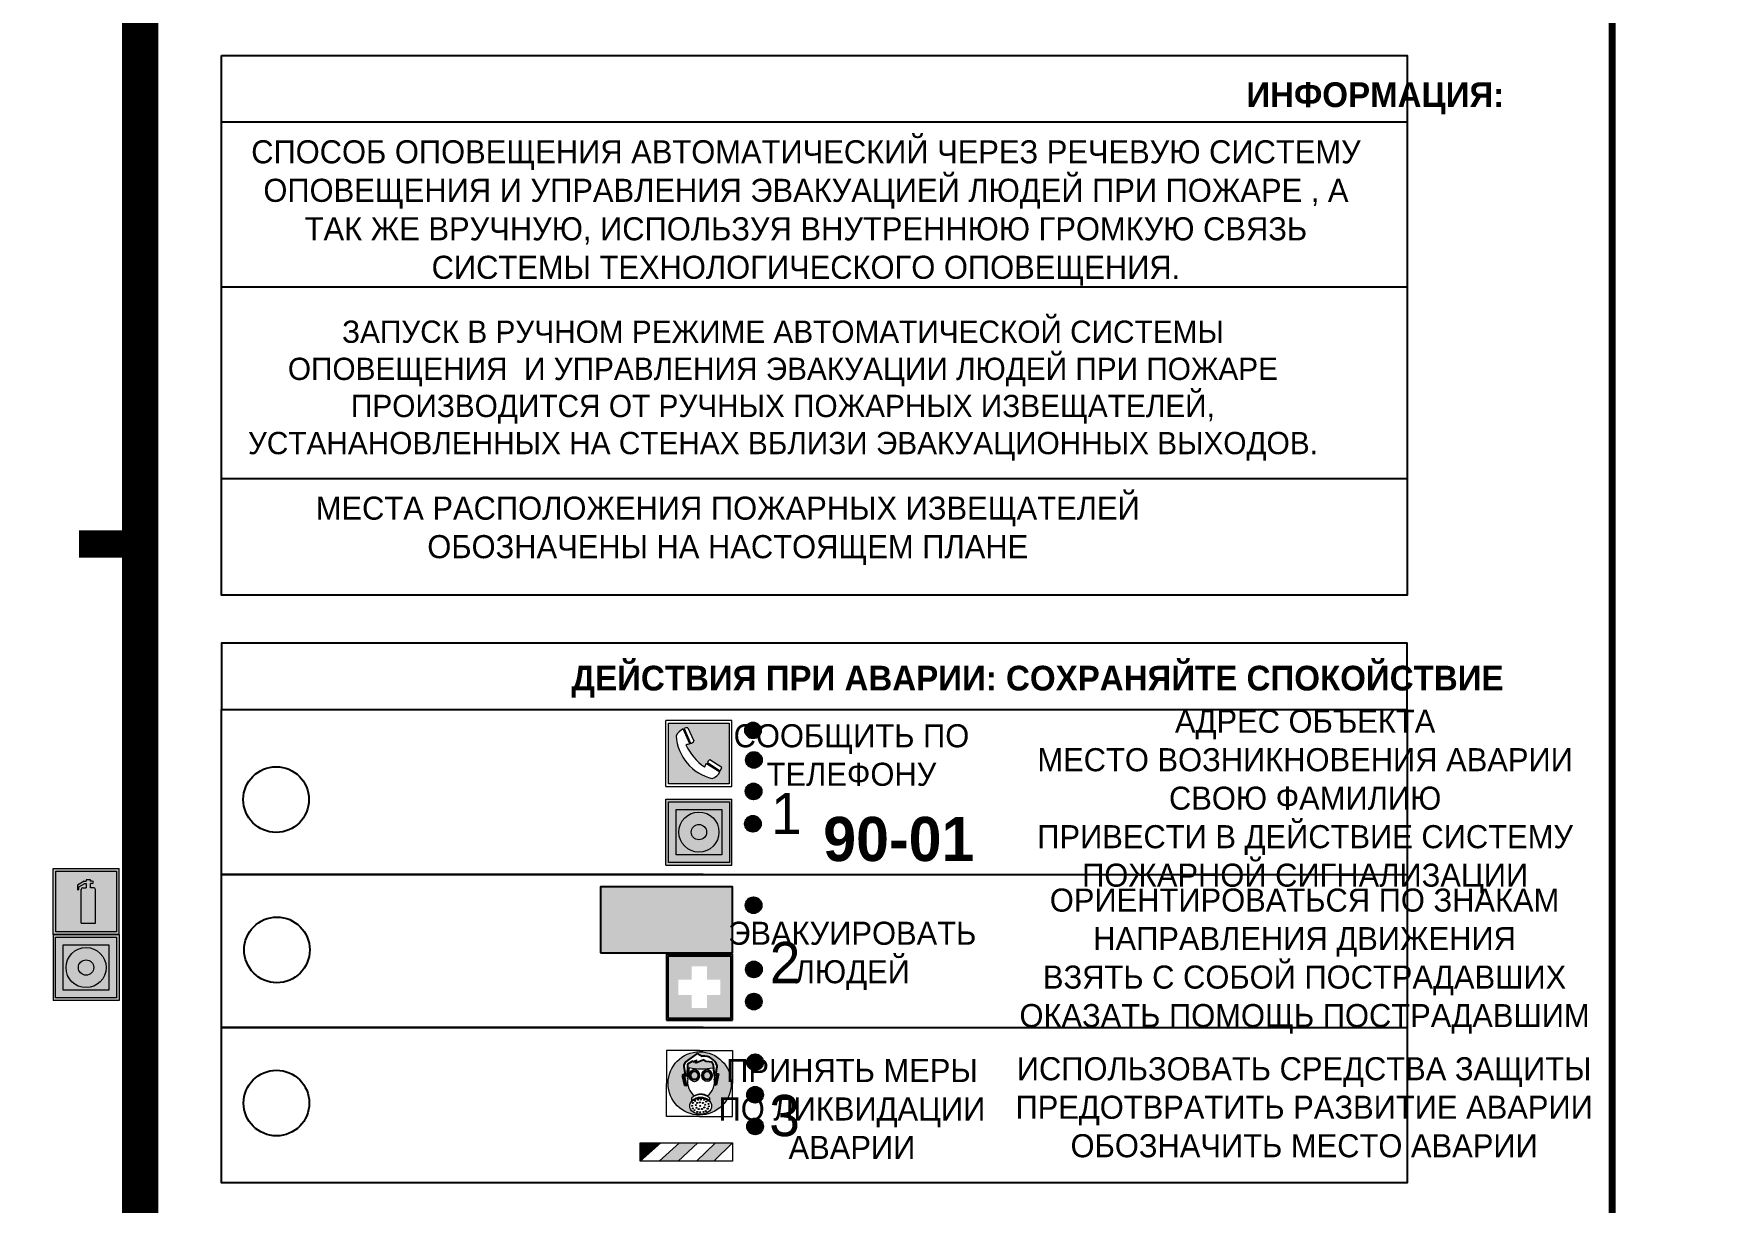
# Model space of a CAD drawing. Header units: millimetres. Extents: x 13114 to 67229, y 22859 to 38520.
# Drawn here: x 17675.6 to 17881.3, y 24774.5 to 24916.2 of the extents above; entities that cross this region are included whole.
import ezdxf

# ---------------------------------------------------------------- set-up
doc = ezdxf.new("R2010")
doc.units = ezdxf.units.MM
doc.styles.add('обычный', font='arial.ttf')

# ---------------------------------------------------------------- blocks, each defined once
blk = doc.blocks.new('A$C38D26F80')
h = blk.add_hatch(color=5)
h.dxf.hatch_style = 1
h.paths.add_polyline_path([(-8.77, -4.48, 1), (-0.19, -4.48, 1)])
h.paths.add_polyline_path([(-6.75, -3.58), (-6.75, -3.31), (-6.62, -3.22), (-6.5, -3.22), (-6.42, -3.3), (-6.39, -3.28), (-6.59, -2.23), (-6.59, -2.01), (-6.38, -1.58), (-4.76, -0.4), (-4.13, -0.79, -0.362848), (-2.1, -2.1, -0.201049), (-2.17, -2.48, 0.085434), (-2.26, -3.13), (-1.9, -3.16), (-2.25, -4.7), (-2.4, -4.59), (-2.43, -4.34), (-2.36, -4.34), (-2.14, -3.34), (-2.47, -3.42), (-2.58, -1.95), (-2.77, -1.58), (-3.58, -1.52), (-3.92, -1.26), (-5.05, -1.73), (-4.87, -1.39), (-5.41, -1.6), (-5.41, -1.46), (-6.13, -1.87), (-6.18, -3.5), (-6.56, -3.47), (-6.37, -4.59), (-6.16, -4.43), (-6.16, -4.66), (-6.36, -4.79), (-6.37, -4.8), (-6.51, -4.76)], flags=16)
h.paths.add_polyline_path([(-6.51, -4.76), (-6.36, -4.79), (-6.37, -4.8)], flags=0)
h.paths.add_polyline_path([(-5.92, -2.34, 0.089508), (-2.67, -2.35), (-2.48, -3.88, -0.268602), (-3.4, -6.18, 0.262449), (-5.2, -6.18, -0.268602), (-6.11, -3.88)], flags=16)
edge = h.paths.add_edge_path(flags=16)
edge.add_ellipse((-5.19, -3.41), major_axis=(0, 0.842), ratio=0.848992, start_angle=0, end_angle=360)
edge = h.paths.add_edge_path(flags=0)
edge.add_ellipse((-5.19, -3.39), major_axis=(0, 0.665), ratio=0.853798, start_angle=0, end_angle=360)
edge = h.paths.add_edge_path(flags=0)
edge.add_ellipse((-5.19, -3.4), major_axis=(0, 0.528), ratio=0.864094, start_angle=0, end_angle=360)
edge = h.paths.add_edge_path(flags=16)
edge.add_ellipse((-3.47, -3.4), major_axis=(0, 0.842), ratio=0.848992, start_angle=0, end_angle=360)
h.paths.add_polyline_path([(-3.13, -6.45), (-3.13, -6.84, 0.383174), (-5.57, -6.85), (-5.57, -6.49, -0.369952)], flags=16)
edge = h.paths.add_edge_path(flags=0)
edge.add_ellipse((-3.47, -3.39), major_axis=(0, 0.665), ratio=0.853798, start_angle=0, end_angle=360)
edge = h.paths.add_edge_path(flags=0)
edge.add_ellipse((-3.47, -3.4), major_axis=(0, 0.528), ratio=0.864094, start_angle=0, end_angle=360)
edge = h.paths.add_edge_path(flags=16)
edge.add_ellipse((-4.34, -7.57), major_axis=(-1.48, 0), ratio=0.744955, start_angle=0, end_angle=360)
h.paths.add_polyline_path([(-5.01, -6.85, -1), (-5.15, -6.85, -1)], flags=0)
h.paths.add_polyline_path([(-5.33, -7.14, -1), (-5.47, -7.14, -1)], flags=0)
h.paths.add_polyline_path([(-4.61, -6.71, -1), (-4.74, -6.71, -1)], flags=16)
h.paths.add_polyline_path([(-5.43, -7.51, -1), (-5.57, -7.51, -1)], flags=0)
h.paths.add_polyline_path([(-4.26, -6.67, -1), (-4.4, -6.67, -1)], flags=16)
h.paths.add_polyline_path([(-4.74, -7.14, -1), (-4.88, -7.14, -1)], flags=0)
h.paths.add_polyline_path([(-4.93, -7.43, -1), (-5.07, -7.43, -1)], flags=0)
h.paths.add_polyline_path([(-4.41, -7.07, -1), (-4.54, -7.07, -1)], flags=0)
h.paths.add_polyline_path([(-5.33, -7.87, -1), (-5.46, -7.87, -1)], flags=0)
h.paths.add_polyline_path([(-3.8, -6.71, -1), (-3.94, -6.71, -1)], flags=16)
h.paths.add_polyline_path([(-4.85, -7.78, -1), (-4.98, -7.78, -1)], flags=0)
h.paths.add_polyline_path([(-3.96, -7.14, -1), (-4.1, -7.14, -1)], flags=0)
h.paths.add_polyline_path([(-4.33, -7.53, -1), (-4.47, -7.53, -1)], flags=0)
h.paths.add_polyline_path([(-5.09, -8.12, -1), (-5.23, -8.12, -1)], flags=0)
h.paths.add_polyline_path([(-3.5, -6.94, -1), (-3.64, -6.94, -1)], flags=0)
h.paths.add_polyline_path([(-4.54, -7.97, -1), (-4.68, -7.97, -1)], flags=0)
h.paths.add_polyline_path([(-3.66, -7.39, -1), (-3.8, -7.39, -1)], flags=0)
h.paths.add_polyline_path([(-4.73, -8.35, -1), (-4.86, -8.35, -1)], flags=0)
h.paths.add_polyline_path([(-4.09, -7.96, -1), (-4.23, -7.96, -1)], flags=0)
h.paths.add_polyline_path([(-3.77, -7.74, -1), (-3.91, -7.74, -1)], flags=0)
h.paths.add_polyline_path([(-3.22, -7.27, -1), (-3.35, -7.27, -1)], flags=0)
h.paths.add_polyline_path([(-4.34, -8.4, -1), (-4.47, -8.4, -1)], flags=0)
h.paths.add_polyline_path([(-3.16, -7.61, -1), (-3.3, -7.61, -1)], flags=0)
h.paths.add_polyline_path([(-3.9, -8.35, -1), (-4.04, -8.35, -1)], flags=0)
h.paths.add_polyline_path([(-3.32, -7.91, -1), (-3.46, -7.91, -1)], flags=0)
h.paths.add_polyline_path([(-3.55, -8.23, -1), (-3.69, -8.23, -1)], flags=0)
at = {"color": 5, "lineweight": 5}
for p, q in [((-4.48, 0), (-8.96, 0)), ((-8.96, 0), (-8.96, -4.48)), ((-4.48, 0), (0, 0)), ((0, 0), (0, -4.48)), ((-6.59, -2.01), (-6.38, -1.58)), ((-6.59, -2.23), (-6.59, -2.01)), ((-6.39, -3.28), (-6.59, -2.23)), ((-6.38, -1.58), (-4.76, -0.4)), ((-6.13, -1.87), (-6.18, -3.5)), ((-5.41, -1.46), (-6.13, -1.87)), ((-4.87, -1.39), (-5.41, -1.6)), ((-5.41, -1.6), (-5.41, -1.46)), ((-3.92, -1.26), (-5.05, -1.73)), ((-5.05, -1.73), (-4.87, -1.39)), ((-4.76, -0.4), (-4.13, -0.79)), ((-3.58, -1.52), (-3.92, -1.26)), ((-2.77, -1.58), (-3.58, -1.52)), ((-2.58, -1.95), (-2.77, -1.58)), ((-2.47, -3.42), (-2.58, -1.95)), ((-8.96, -8.96), (-8.96, -4.48)), ((-6.75, -3.31), (-6.62, -3.22)), ((-6.75, -3.58), (-6.75, -3.31)), ((-6.51, -4.76), (-6.75, -3.58)), ((-6.62, -3.22), (-6.5, -3.22)), ((-6.18, -3.5), (-6.56, -3.47)), ((-6.56, -3.47), (-6.37, -4.59)), ((-6.5, -3.22), (-6.42, -3.3)), ((-6.42, -3.3), (-6.39, -3.28)), ((-6.37, -4.59), (-6.16, -4.43)), ((-6.16, -4.43), (-6.16, -4.66)), ((-5.92, -2.34), (-6.11, -3.88)), ((-2.67, -2.34), (-2.48, -3.88)), ((-2.14, -3.34), (-2.47, -3.42)), ((-2.43, -4.34), (-2.4, -4.59)), ((-2.43, -4.34), (-2.36, -4.34)), ((-2.4, -4.59), (-2.25, -4.7)), ((-2.36, -4.34), (-2.14, -3.34)), ((-1.9, -3.16), (-2.26, -3.13)), ((-2.25, -4.7), (-1.9, -3.16)), ((0, -8.96), (0, -4.48)), ((-6.37, -4.8), (-6.51, -4.76)), ((-6.16, -4.66), (-6.37, -4.8)), ((-5.57, -6.49), (-5.57, -6.85)), ((-3.13, -6.45), (-3.13, -6.84)), ((-4.48, -8.96), (-8.96, -8.96)), ((-4.48, -8.96), (0, -8.96))]:
    blk.add_line(p, q, dxfattribs=at)
at = {"color": 5}
for p, q in [((-6.59, -2.01), (-6.38, -1.58)), ((-6.59, -2.23), (-6.59, -2.01)), ((-6.39, -3.28), (-6.59, -2.23)), ((-6.38, -1.58), (-4.76, -0.4)), ((-6.13, -1.87), (-6.18, -3.5)), ((-5.41, -1.46), (-6.13, -1.87)), ((-4.87, -1.39), (-5.41, -1.6)), ((-5.41, -1.6), (-5.41, -1.46)), ((-3.92, -1.26), (-5.05, -1.73)), ((-5.05, -1.73), (-4.87, -1.39)), ((-4.76, -0.4), (-4.13, -0.79)), ((-3.58, -1.52), (-3.92, -1.26)), ((-2.77, -1.58), (-3.58, -1.52)), ((-2.58, -1.95), (-2.77, -1.58)), ((-2.47, -3.42), (-2.58, -1.95)), ((-6.75, -3.31), (-6.62, -3.22)), ((-6.75, -3.58), (-6.75, -3.31)), ((-6.51, -4.76), (-6.75, -3.58)), ((-6.62, -3.22), (-6.5, -3.22)), ((-6.18, -3.5), (-6.56, -3.47)), ((-6.56, -3.47), (-6.37, -4.59)), ((-6.5, -3.22), (-6.42, -3.3)), ((-6.42, -3.3), (-6.39, -3.28)), ((-6.37, -4.59), (-6.16, -4.43)), ((-6.16, -4.43), (-6.16, -4.66)), ((-2.14, -3.34), (-2.47, -3.42)), ((-2.4, -4.59), (-2.43, -4.34)), ((-2.43, -4.34), (-2.36, -4.34)), ((-2.25, -4.7), (-2.4, -4.59)), ((-2.36, -4.34), (-2.14, -3.34)), ((-2.26, -3.13), (-1.9, -3.16)), ((-1.9, -3.16), (-2.25, -4.7)), ((-6.37, -4.8), (-6.51, -4.76)), ((-6.36, -4.79), (-6.51, -4.76)), ((-6.16, -4.66), (-6.37, -4.8)), ((-6.16, -4.66), (-6.36, -4.79))]:
    blk.add_line(p, q, dxfattribs=at)
at = {"color": 5, "lineweight": 5}
for centre, radius in [((-4.48, -4.48), 4.29), ((-5.08, -6.85), 0.0678), ((-4.67, -6.71), 0.0678), ((-4.33, -6.67), 0.0678), ((-3.87, -6.71), 0.0678), ((-3.57, -6.94), 0.0678), ((-5.5, -7.51), 0.0678), ((-5.4, -7.14), 0.0678), ((-5.4, -7.87), 0.0678), ((-5.16, -8.12), 0.0678), ((-5, -7.43), 0.0678), ((-4.91, -7.78), 0.0678), ((-4.81, -7.14), 0.0678), ((-4.79, -8.35), 0.0678), ((-4.61, -7.97), 0.0678), ((-4.47, -7.07), 0.0678), ((-4.4, -7.53), 0.0678), ((-4.4, -8.4), 0.0678), ((-4.16, -7.96), 0.0678), ((-4.03, -7.14), 0.0678), ((-3.97, -8.35), 0.0678), ((-3.84, -7.74), 0.0678), ((-3.73, -7.39), 0.0678), ((-3.62, -8.23), 0.0678), ((-3.39, -7.91), 0.0678), ((-3.28, -7.27), 0.0678), ((-3.23, -7.61), 0.0678)]:
    blk.add_circle(centre, radius, dxfattribs=at)
at = {"color": 5}
for centre, radius, start, end in [((-3.89, -2.66), 1.88, 17.387, 97.1599), ((-2.6, -2.2), 0.511, 326.3906, 11.8614), ((-0.35, -3.07), 1.91, 162.2553, 181.7878)]:
    blk.add_arc(centre, radius, start, end, dxfattribs=at)
at = {"color": 5, "lineweight": 5}
for centre, radius, start, end in [((-2.6, -2.2), 0.513, 326.4781, 11.7739), ((-3.66, -4.24), 2.47, 171.573, 231.7124), ((-4.28, 6.66), 9.15, 259.6987, 280.1569), ((-4.93, -4.24), 2.47, 308.2876, 8.427), ((-0.47, -3.05), 1.79, 161.5846, 182.4584), ((-4.33, -7.88), 1.87, 50.358, 131.5662), ((-4.34, -8.2), 1.82, 48.4943, 132.3565), ((-4.3, -7.78), 1.83, 60.5889, 119.4111)]:
    blk.add_arc(centre, radius, start, end, dxfattribs=at)
for centre, major_axis, ratio in [((-5.19, -3.41), (0, 0.842), 0.848992), ((-5.19, -3.39), (0, 0.665), 0.853798), ((-5.19, -3.4), (0, 0.528), 0.864094), ((-3.47, -3.4), (0, 0.842), 0.848992), ((-3.47, -3.39), (0, 0.665), 0.853798), ((-3.47, -3.4), (0, 0.528), 0.864094), ((-4.34, -7.57), (-1.48, 0), 0.744955)]:
    blk.add_ellipse(centre, major_axis=major_axis, ratio=ratio, dxfattribs=at)
blk = doc.blocks.new('A$C47DD6509')
at = {"lineweight": 5}
for points in [[(-8.69, 0), (-11.19, 0), (-11.19, -2.22)], [(-4.22, 0), (-6.45, 0), (-8.91, -2.22), (-6.61, -2.22)], [(0, 0), (-2.09, 0), (-4.36, -2.22), (-2.29, -2.22)]]:
    blk.add_hatch(color=242, dxfattribs=at).paths.add_polyline_path(points)
at = {"color": 242, "lineweight": 5}
for p, q in [((-11.19, -2.22), (-8.69, 0)), ((-11.19, -2.22), (-11.19, 0)), ((-11.19, 0), (-8.69, 0)), ((-11.19, 0), (0, 0)), ((-8.91, -2.22), (-6.45, 0)), ((-6.61, -2.22), (-4.22, 0)), ((-4.36, -2.22), (-2.09, 0)), ((-2.29, -2.22), (0, 0)), ((0, 0), (0, -2.22)), ((0, -2.22), (-11.19, -2.22))]:
    blk.add_line(p, q, dxfattribs=at)
blk = doc.blocks.new('A$C32E8229D')
at = {"true_color": 0xffffff}
blk.add_hatch(color=7, dxfattribs=at).paths.add_polyline_path([(0, 0), (0, -8), (16, -8), (16, 0)])
h = blk.add_hatch(color=126)
h.paths.add_polyline_path([(0.2, -0.2), (15.8, -0.2), (15.8, -7.8), (0.2, -7.8)])
h.paths.add_polyline_path([(13.49, -2.05), (12.08, -2.05), (11.37, -2.63, 0.162397), (11.29, -2.84), (11.29, -3.63), (10.35, -3.63), (10.35, -4.05), (11.68, -4.05), (11.68, -3.48), (12.26, -4.28), (11.29, -5.1), (11.29, -6.78), (11.85, -6.78), (11.85, -5.44), (12.8, -4.64), (12.8, -5.94), (14.46, -5.94), (14.46, -5.39), (13.45, -5.39), (13.45, -3.97), (12.46, -2.59), (13.15, -2.59), (13.69, -3.34), (14.18, -3)], flags=16)
h.paths.add_polyline_path([(10.74, -1.82, 1), (11.8, -1.82, 1)], flags=16)
h.paths.add_polyline_path([(9.39, -3.59), (5.99, -3.59), (6.56, -3.03), (5.91, -3.03), (5.1, -3.83), (5.91, -4.64), (6.56, -4.64), (5.99, -4.09), (9.39, -4.09)], flags=16)
h.paths.add_polyline_path([(4.29, -1.08), (1.72, -1.08), (1.72, -6.6), (4.29, -6.6)], flags=16)
at = {"color": 126}
blk.add_lwpolyline([(16, -8), (0, -8), (0, 0), (16, 0)], close=True, dxfattribs=at)
blk = doc.blocks.new('A$C18900ED3')
h = blk.add_hatch(color=126)
h.paths.add_polyline_path([(-0.18, -0.18), (-7.02, -0.18), (-7.02, -7.02), (-0.18, -7.02)])
h.paths.add_polyline_path([(-5.89, -4.46), (-5.89, -2.77), (-4.46, -2.77), (-4.46, -1.31), (-2.77, -1.31), (-2.77, -2.77), (-1.33, -2.77), (-1.33, -4.46), (-2.77, -4.46), (-2.77, -5.89), (-4.46, -5.89), (-4.46, -4.46)], flags=16)
at = {"color": 126}
for p, q in [((-7.2, 0), (-7.2, -7.2)), ((0, 0), (-7.2, 0)), ((0, -7.2), (0, 0)), ((-7.02, -7.02), (-7.02, -0.18)), ((-7.02, -0.18), (-0.18, -0.18)), ((-0.18, -0.18), (-0.18, -7.02)), ((-7.2, -7.2), (0, -7.2)), ((-0.18, -7.02), (-7.02, -7.02))]:
    blk.add_line(p, q, dxfattribs=at)
blk = doc.blocks.new('A$C456E1F9C')
at = {"lineweight": 5}
h = blk.add_hatch(color=242, dxfattribs=at)
h.paths.add_polyline_path([(0.51, -1.47), (0.51, -13.26), (12.29, -13.26), (12.29, -1.47)])
h.paths.add_polyline_path([(5.42, -4.95, -0.254479), (4.78, -5.4), (3.52, -2.53, -0.209735), (4.23, -2.4)], flags=16)
h.paths.add_polyline_path([(8.53, -8.6), (10.87, -10.17), (10.54, -10.76), (8.03, -9.13, -0.192251)], flags=16)
h.paths.add_polyline_path([(4.61, -5.49, 0.005518), (3.87, -5.72, 0.128647), (7.49, -10.01, 0.00809), (7.83, -9.33), (10.47, -10.97, -0.16736), (8.99, -12.25, -0.327862), (1.95, -3.95, -0.166952), (3.36, -2.62)], flags=16)
at = {"color": 242, "lineweight": 5}
for p, q in [((0, -13.77), (0, -0.97)), ((12.8, -0.97), (0, -0.97)), ((4.61, -5.49), (3.36, -2.62)), ((3.52, -2.53), (4.78, -5.4)), ((4.23, -2.4), (5.42, -4.95)), ((12.8, -13.77), (12.8, -0.97)), ((7.83, -9.33), (10.47, -10.97)), ((8.03, -9.13), (10.54, -10.76)), ((10.81, -10.12), (8.53, -8.6)), ((10.54, -10.76), (10.8, -10.3)), ((10.8, -10.3), (10.81, -10.12)), ((0, -13.77), (12.8, -13.77))]:
    blk.add_line(p, q, dxfattribs=at)
blk.add_lwpolyline([(0.51, -1.47), (12.29, -1.47), (12.29, -13.26), (0.51, -13.26)], close=True, dxfattribs=at)
for centre, radius, start, end in [((4.59, -5.34), 2.99, 114.2845, 152.1974), ((4.02, -3.27), 0.891, 76.3284, 123.7092), ((11.12, -3.31), 9.19, 183.9915, 256.6009), ((14.98, -39.1), 35.17, 107.1487, 108.4135), ((13.86, -0.94), 11.08, 205.5536, 234.8762), ((4.68, -4.59), 0.824, 276.9621, 334.0723), ((-13.31, 0.8), 23.44, 332.5487, 334.4027), ((8.94, -9.5), 0.989, 114.4092, 157.9388), ((7.87, -9.46), 3, 291.9291, 329.9329)]:
    blk.add_arc(centre, radius, start, end, dxfattribs=at)
blk = doc.blocks.new('A$C54414219')
at = {"true_color": 0xffffff}
h = blk.add_hatch(color=7, dxfattribs=at)
h.paths.add_polyline_path([(2.39, -9.45), (2.39, -18.3), (11.23, -18.3), (11.23, -9.45)], flags=0)
h.paths.add_polyline_path([(10.71, -13.87, -1), (2.92, -13.87, -1)], flags=0)
h.paths.add_polyline_path([(8.3, -13.87, -1), (5.33, -13.87, -1)], flags=0)
h.paths.add_polyline_path([(0.41, -7.47), (0.41, -20.27), (13.21, -20.27), (13.21, -7.47)])
h.paths.add_polyline_path([(0.92, -19.77), (12.71, -19.77), (12.71, -7.98), (0.92, -7.98)], flags=16)
h.paths.add_polyline_path([(11.23, -9.45), (11.23, -18.3), (2.39, -18.3), (2.39, -9.45)], flags=0)
at = {"lineweight": 5}
h = blk.add_hatch(color=242, dxfattribs=at)
h.paths.add_polyline_path([(12.71, -7.98), (0.92, -7.98), (0.92, -19.77), (12.71, -19.77)])
h.paths.add_polyline_path([(11.23, -18.3), (2.39, -18.3), (2.39, -9.45), (11.23, -9.45)], flags=16)
h.paths.add_polyline_path([(10.71, -13.87, -1), (2.92, -13.87, -1)], flags=0)
h.paths.add_polyline_path([(8.3, -13.87, -1), (5.33, -13.87, -1)], flags=0)
at = {"true_color": 0xffffff}
h = blk.add_hatch(color=7, dxfattribs=at)
h.paths.add_polyline_path([(2.39, -9.45), (2.39, -18.3), (11.23, -18.3), (11.23, -9.45)])
h.paths.add_polyline_path([(10.71, -13.87, -1), (2.92, -13.87, -1)], flags=16)
h.paths.add_polyline_path([(8.3, -13.87, -1), (5.33, -13.87, -1)], flags=0)
at = {"lineweight": 5}
h = blk.add_hatch(color=242, dxfattribs=at)
h.paths.add_polyline_path([(2.92, -13.87, 1), (10.71, -13.87, 1)])
h.paths.add_polyline_path([(8.3, -13.87, -1), (5.33, -13.87, -1)], flags=16)
at = {"color": 242, "lineweight": 5}
for p, q in [((0.41, -20.27), (0.41, -7.47)), ((0.41, -7.47), (13.21, -7.47)), ((0.41, -7.47), (13.21, -7.47)), ((13.21, -20.27), (13.21, -7.47)), ((0.41, -20.27), (13.21, -20.27))]:
    blk.add_line(p, q, dxfattribs=at)
for points in [[(0.92, -7.98), (12.71, -7.98), (12.71, -19.77), (0.92, -19.77)], [(2.39, -9.45), (11.23, -9.45), (11.23, -18.3), (2.39, -18.3)]]:
    blk.add_lwpolyline(points, close=True, dxfattribs=at)
for radius in [3.89, 1.49]:
    blk.add_circle((6.81, -13.87), radius, dxfattribs=at)
blk = doc.blocks.new('A$C3AD82952')
at = {"true_color": 0xf5f5ff}
h = blk.add_hatch(color=7, dxfattribs=at)
h.dxf.hatch_style = 1
h.paths.add_polyline_path([(8.21, 8.73, 0.414214), (7.89, 9.05), (7.22, 9.05), (7.22, 9.92), (7.59, 9.92, 1), (7.57, 10.36), (7.22, 10.36), (7.22, 10.6), (6.43, 10.6), (6.43, 10.36), (6.01, 10.36), (4.74, 9.59), (4.74, 8.69), (4.98, 8.73), (4.98, 9.26), (6.12, 9.91), (6.43, 9.91), (6.43, 9.05), (5.76, 9.05, 0.414214), (5.44, 8.73), (5.44, 2.2), (8.21, 2.2)], flags=0)
h.paths.add_polyline_path([(12.8, 12.8), (0, 12.8), (0, 0), (12.8, 0)])
h.paths.add_polyline_path([(0.51, 12.29), (12.29, 12.29), (12.29, 0.51), (0.51, 0.51)], flags=16)
h.paths.add_polyline_path([(4.74, 9.59), (6.01, 10.36), (6.43, 10.36), (6.43, 10.6), (7.22, 10.6), (7.22, 10.36), (7.59, 10.36, -0.94586), (7.59, 9.92), (7.22, 9.92), (7.22, 9.05), (7.89, 9.05, -0.414214), (8.21, 8.73), (8.21, 2.2), (5.44, 2.2), (5.44, 8.73, -0.414214), (5.76, 9.05), (6.43, 9.05), (6.43, 9.91), (6.12, 9.91), (4.98, 9.26), (4.98, 8.73), (4.74, 8.69)], flags=0)
h = blk.add_hatch(color=242)
h.dxf.hatch_style = 1
h.paths.add_polyline_path([(12.29, 12.29), (0.51, 12.29), (0.51, 0.51), (12.29, 0.51)])
h.paths.add_polyline_path([(4.74, 8.69), (4.74, 9.59), (6.01, 10.36), (6.43, 10.36), (6.43, 10.6), (7.22, 10.6), (7.22, 10.36), (7.59, 10.36, -0.94586), (7.59, 9.92), (7.22, 9.92), (7.22, 9.05), (7.89, 9.05, -0.414214), (8.21, 8.73), (8.21, 2.2), (5.44, 2.2), (5.44, 8.73, -0.414214), (5.76, 9.05), (6.43, 9.05), (6.43, 9.91), (6.12, 9.91), (4.98, 9.26), (4.98, 8.73)], flags=16)
h = blk.add_hatch(color=7, dxfattribs=at)
h.dxf.hatch_style = 1
h.paths.add_polyline_path([(8.21, 8.73, 0.414214), (7.89, 9.05), (7.22, 9.05), (7.22, 9.92), (7.59, 9.92, 1), (7.57, 10.36), (7.22, 10.36), (7.22, 10.6), (6.43, 10.6), (6.43, 10.36), (6.01, 10.36), (4.74, 9.59), (4.74, 8.69), (4.98, 8.73), (4.98, 9.26), (6.12, 9.91), (6.43, 9.91), (6.43, 9.05), (5.76, 9.05, 0.414214), (5.44, 8.73), (5.44, 2.2), (8.21, 2.2)])
at = {"color": 242, "lineweight": 5}
for p, q in [((0, 0), (0, 12.8)), ((0, 12.8), (12.8, 12.8)), ((6.01, 10.36), (4.74, 9.59)), ((4.98, 9.26), (6.12, 9.91)), ((6.01, 10.36), (6.43, 10.36)), ((6.12, 9.91), (6.43, 9.91)), ((7.22, 10.6), (6.43, 10.6)), ((6.43, 10.6), (6.43, 10.36)), ((6.43, 9.91), (6.43, 9.05)), ((7.22, 10.36), (7.22, 10.6)), ((7.59, 10.36), (7.22, 10.36)), ((7.22, 9.05), (7.22, 9.92)), ((7.59, 9.92), (7.22, 9.92)), ((12.8, 0), (12.8, 12.8)), ((4.74, 9.59), (4.74, 8.69)), ((4.74, 8.69), (4.98, 8.73)), ((4.98, 8.73), (4.98, 9.26)), ((5.44, 2.2), (5.44, 8.73)), ((5.76, 9.05), (6.43, 9.05)), ((7.89, 9.05), (7.22, 9.05)), ((8.21, 2.2), (8.21, 8.73)), ((0, 0), (12.8, 0)), ((5.44, 2.2), (8.21, 2.2))]:
    blk.add_line(p, q, dxfattribs=at)
blk.add_lwpolyline([(0.51, 12.29), (12.29, 12.29), (12.29, 0.51), (0.51, 0.51)], close=True, dxfattribs=at)
for centre, radius, start, end in [((7.58, 10.14), 0.223, 273.1875, 86.8125), ((5.76, 8.73), 0.32, 90, 180), ((7.89, 8.73), 0.32, 0, 90)]:
    blk.add_arc(centre, radius, start, end, dxfattribs=at)

msp = doc.modelspace()

# ---------------------------------------------------------------- hatches: boundary and pattern name
at = {"lineweight": 0}
h = msp.add_hatch(color=256, dxfattribs=at)
h.dxf.hatch_style = 1
h.paths.add_polyline_path([(17761.85, 24831.72, 1), (17763.78, 24831.72, 1)])
h = msp.add_hatch(color=256, dxfattribs=at)
h.dxf.hatch_style = 1
h.paths.add_polyline_path([(17761.95, 24828.13, 1), (17763.88, 24828.13, 1)])
h = msp.add_hatch(color=256, dxfattribs=at)
h.dxf.hatch_style = 1
h.paths.add_polyline_path([(17761.91, 24824.32, 1), (17763.84, 24824.32, 1)])
h = msp.add_hatch(color=256, dxfattribs=at)
h.dxf.hatch_style = 1
h.paths.add_polyline_path([(17761.83, 24820.39, 1), (17763.76, 24820.39, 1)])
h = msp.add_hatch(color=256, dxfattribs=at)
h.dxf.hatch_style = 1
h.paths.add_polyline_path([(17761.91, 24810.51, 1), (17763.85, 24810.51, 1)])
h = msp.add_hatch(color=256, dxfattribs=at)
h.dxf.hatch_style = 1
h.paths.add_polyline_path([(17761.95, 24802.73, 1), (17763.89, 24802.73, 1)])
h = msp.add_hatch(color=256, dxfattribs=at)
h.dxf.hatch_style = 1
h.paths.add_polyline_path([(17761.95, 24798.83, 1), (17763.88, 24798.83, 1)])
h = msp.add_hatch(color=256, dxfattribs=at)
h.dxf.hatch_style = 1
h.paths.add_polyline_path([(17762.11, 24791.47, 1), (17764.04, 24791.47, 1)])
h = msp.add_hatch(color=256, dxfattribs=at)
h.dxf.hatch_style = 1
h.paths.add_polyline_path([(17762.1, 24787.53, 1), (17764.03, 24787.53, 1)])
h = msp.add_hatch(color=256, dxfattribs=at)
h.dxf.hatch_style = 1
h.paths.add_polyline_path([(17762.1, 24783.69, 1), (17764.03, 24783.69, 1)])

# ---------------------------------------------------------------- linework, layer by layer
at = {"color": 6, "lineweight": 100}
for points in [[(17266.97, 24673.3), (17866.97, 24673.3), (17866.97, 25068.3), (17266.97, 25068.3)], [(17866.97, 24673.3), (18466.97, 24673.3), (18466.97, 25068.3), (17866.97, 25068.3)]]:
    msp.add_lwpolyline(points, close=True, dxfattribs=at)
at = {"lineweight": 100}
for points, const_width in [([(17678.36, 24941), (17688.49, 24941), (17688.49, 24760.37), (17287.78, 24760.37), (17287.78, 24941), (17445.92, 24941)], 4.4), ([(17688.49, 24854.31), (17681.07, 24854.31)], 3.3)]:
    msp.add_lwpolyline(points, dxfattribs=dict(at, const_width=const_width))
at = {"color": 0}
msp.add_lwpolyline([(17698.37, 24913.56), (17842.13, 24913.56), (17842.13, 24848.11), (17698.37, 24848.11)], close=True, dxfattribs=at)
for points in [[(17698.37, 24905.51), (17842.13, 24905.51)], [(17698.37, 24885.52), (17842.13, 24885.52)], [(17698.37, 24862.27), (17842.13, 24862.27)]]:
    msp.add_lwpolyline(points, dxfattribs=at)
for points in [[(17698.37, 24834.25), (17842.13, 24834.25), (17842.13, 24842.3), (17698.37, 24842.3)], [(17698.37, 24834.25), (17842.13, 24834.25), (17842.13, 24776.85), (17698.37, 24776.85)]]:
    msp.add_lwpolyline(points, close=True)
for points in [[(17756.78, 24814.26), (17698.37, 24814.26), (17842.13, 24814.26)], [(17756.78, 24795.68), (17698.37, 24795.68), (17842.13, 24795.68)]]:
    msp.add_lwpolyline(points)
for centre, radius in [((17762.81, 24831.72), 0.966), ((17762.92, 24828.13), 0.966), ((17704.99, 24823.33), 3.98), ((17762.88, 24824.32), 0.966), ((17762.8, 24820.39), 0.966), ((17762.88, 24810.51), 0.966), ((17705.09, 24805.1), 3.98), ((17762.92, 24802.73), 0.966), ((17762.91, 24798.83), 0.966), ((17705.03, 24786.53), 3.98), ((17763.07, 24791.47), 0.966), ((17763.07, 24787.53), 0.966), ((17763.07, 24783.69), 0.966)]:
    msp.add_circle(centre, radius)

# ---------------------------------------------------------------- block references
for name, p, xscale, yscale, zscale in [('A$C456E1F9C', (17752.26, 24833.53), 0.625, 0.625, 0.625), ('A$C54414219', (17752, 24828.05), 0.625, 0.625, 0.625), ('A$C3AD82952', (17677.95, 24806.97), 0.625, 0.625, 0.625), ('A$C18900ED3', (17760.32, 24804.58), 1.111111111007631, 1.111111111007631, 1.111111111007631), ('A$C38D26F80', (17760.34, 24792.91), 0.8928571427240968, 0.8928571427240968, 0.8928571427240968)]:
    msp.add_blockref(name, p, dxfattribs=dict(xscale=xscale, yscale=yscale, zscale=zscale))
at = {"xscale": -1}
msp.add_blockref('A$C32E8229D', (17760.32, 24812.73), dxfattribs=at)
at = {"xscale": 0.625, "yscale": 0.625, "zscale": 0.625, "rotation": 180}
msp.add_blockref('A$C54414219', (17686.2, 24794.29), dxfattribs=at)
at = {"color": 242, "true_color": 0xc1121c}
msp.add_blockref('A$C47DD6509', (17760.34, 24781.7), dxfattribs=at)

# ---------------------------------------------------------------- texts
at = {"lineweight": 0, "attachment_point": 5, "style": 'обычный'}
for s, insert, char_height, width in [('{\\fProxima Nova Rg|b1|i0|c204|p2;ИНФОРМАЦИЯ:\\H1.1997x; }', (17838.27, 24908.37), 3, 175.1736), ('{\\fProxima Nova Rg|b0|i0|c204|p2;СПОСОБ ОПОВЕЩЕНИЯ АВТОМАТИЧЕСКИЙ ЧЕРЕЗ РЕЧЕВУЮ СИСТЕМУ ОПОВЕЩЕНИЯ И УПРАВЛЕНИЯ ЭВАКУАЦИЕЙ ЛЮДЕЙ ПРИ ПОЖАРЕ , А ТАК ЖЕ ВРУЧНУЮ, ИСПОЛЬЗУЯ ВНУТРЕННЮЮ ГРОМКУЮ СВЯЗЬ СИСТЕМЫ ТЕХНОЛОГИЧЕСКОГО ОПОВЕЩЕНИЯ.}', (17769.23, 24894.47), 2.8, 137.0334), ('{\\fProxima Nova Rg|b0|i0|c204|p2;\\P\\pt8.1;ЗАПУСК В РУЧНОМ РЕЖИМЕ АВТОМАТИЧЕСКОЙ СИСТЕМЫ ОПОВЕЩЕНИЯ  И УПРАВЛЕНИЯ ЭВАКУАЦИИ ЛЮДЕЙ ПРИ ПОЖАРЕ ПРОИЗВОДИТСЯ ОТ РУЧНЫХ ПОЖАРНЫХ ИЗВЕЩАТЕЛЕЙ, УСТАНАНОВЛЕННЫХ НА СТЕНАХ ВБЛИЗИ ЭВАКУАЦИОННЫХ ВЫХОДОВ. }', (17766.44, 24875.17), 2.7, 131.4512), ('\\pt8.4;{\\fProxima Nova Rg|b0|i0|c204|p2;\\PМЕСТА РАСПОЛОЖЕНИЯ ПОЖАРНЫХ ИЗВЕЩАТЕЛЕЙ ОБОЗНАЧЕНЫ НА НАСТОЯЩЕМ ПЛАНЕ}', (17759.75, 24858.26), 2.8, 118.5618), ('{\\fProxima Nova Rg|b1|i0|c204|p2;ДЕЙСТВИЯ ПРИ АВАРИИ: СОХРАНЯЙТЕ СПОКОЙСТВИЕ\\H1.6644x; }', (17797.31, 24837.62), 3, 175.1736), ('\\pi-8.4,l8.4,t8.4;{\\fProxima Nova Rg|b0|i0|c204|p2;АДРЕС ОБЪЕКТА\\PМЕСТО ВОЗНИКНОВЕНИЯ АВАРИИ\\PСВОЮ ФАМИЛИЮ\\PПРИВЕСТИ В ДЕЙСТВИЕ СИСТЕМУ \\PПОЖАРНОЙ СИГНАЛИЗАЦИИ}', (17829.76, 24823.09), 2.8, 126.6484), ('{\\fProxima Nova Rg|b0|i0|c204|p2;СООБЩИТЬ ПО \\PТЕЛЕФОНУ}', (17774.75, 24828.71), 2.8, 126.6484), ('{\\fProxima Nova Rg|b0|i0|c204|p2;1\\H1.1667x; }', (17766.85, 24821.64), 5, 126.6484), ('{\\fProxima Nova Rg|b1|i0|c204|p2;\\H1.0714x;90-01\\fProxima Nova Rg|b0|i0|c204|p2;\\H0.93331x; \\H1.3449x; }', (17780.49, 24818.51), 5, 126.6484), ('\\pi-8.4,l8.4,t8.4;{\\fProxima Nova Rg|b0|i0|c204|p2;ОРИЕНТИРОВАТЬСЯ ПО ЗНАКАМ \\PНАПРАВЛЕНИЯ ДВИЖЕНИЯ\\PВЗЯТЬ С СОБОЙ ПОСТРАДАВШИХ\\PОКАЗАТЬ ПОМОЩЬ ПОСТРАДАВШИМ}', (17829.69, 24803.73), 2.8, 126.6484), ('{\\fProxima Nova Rg|b0|i0|c204|p2;ЭВАКУИРОВАТЬ \\PЛЮДЕЙ}', (17774.85, 24804.38), 2.8, 126.6484), ('{\\fProxima Nova Rg|b0|i0|c204|p2;2\\H1.1967x; }', (17766.7, 24803.56), 5, 126.6484), ('{\\fProxima Nova Rg|b0|i0|c204|p2;ПРИНЯТЬ МЕРЫ \\PПО ЛИКВИДАЦИИ \\PАВАРИИ}', (17774.81, 24785.81), 2.8, 126.6484), ('\\pi-8.4,l8.4,t8.4;{\\fProxima Nova Rg|b0|i0|c204|p2;ИСПОЛЬЗОВАТЬ СРЕДСТВА ЗАЩИТЫ \\PПРЕДОТВРАТИТЬ РАЗВИТИЕ АВАРИИ\\PОБОЗНАЧИТЬ МЕСТО АВАРИИ}', (17829.64, 24786), 2.8, 126.6484), ('{\\fProxima Nova Rg|b0|i0|c204|p2;3\\H1.1967x; }', (17766.64, 24784.98), 5, 126.6484)]:
    msp.add_mtext(s, dxfattribs=dict(at, insert=insert, char_height=char_height, width=width))

doc.saveas('drawing.dxf')
